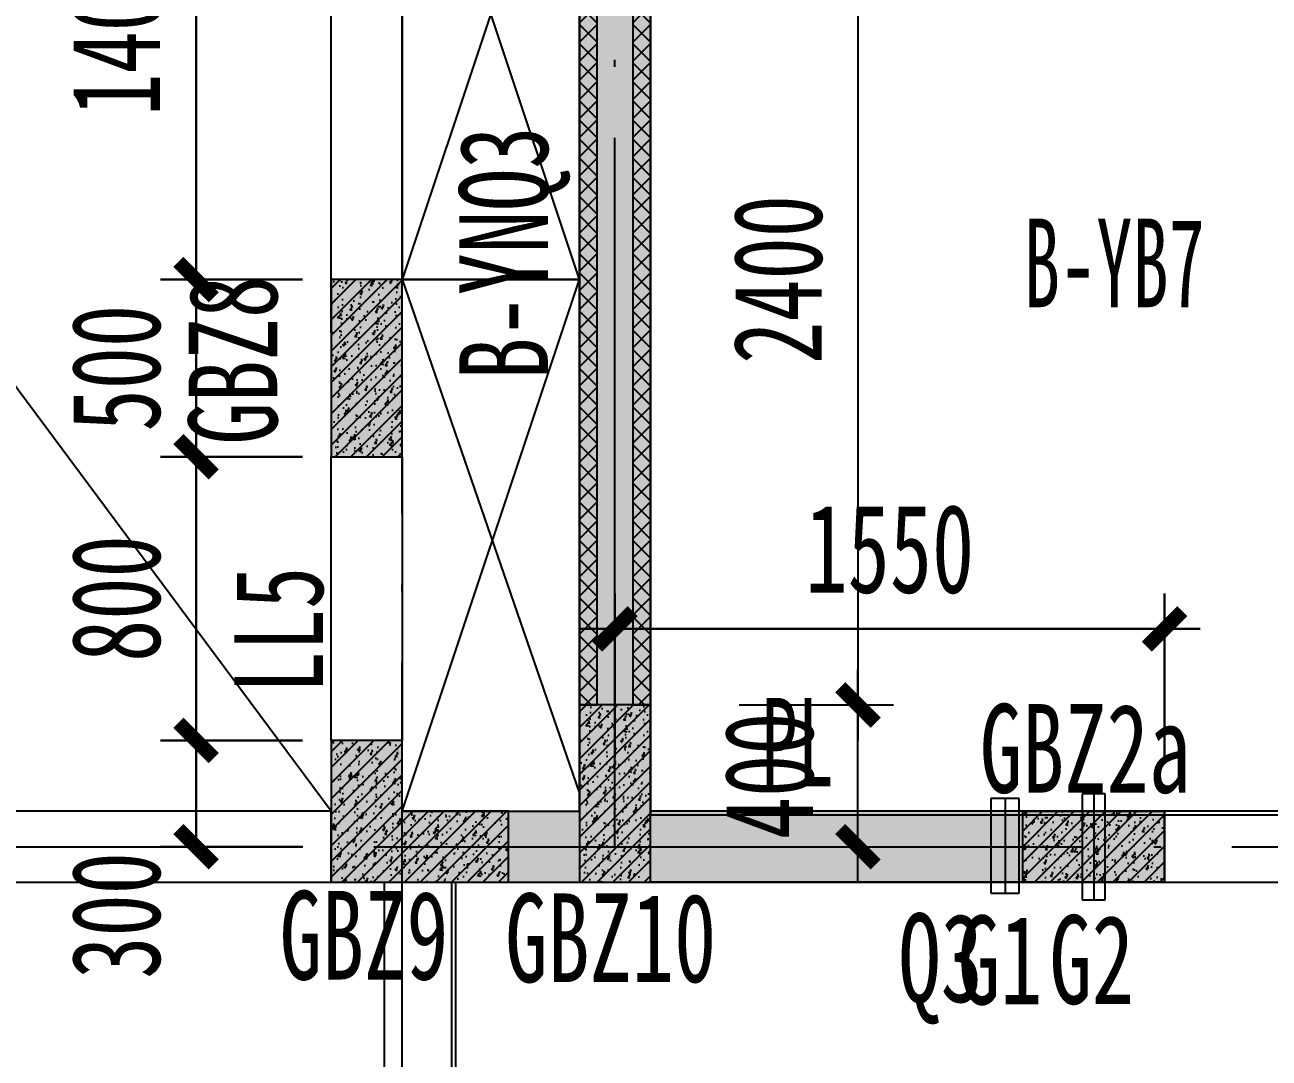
# Model space of a CAD drawing. Extents: x -3200781797 to -8106663, y 494714 to 1244925.
# Drawn here: x -8160164 to -8156656, y 774173 to 777088 of the extents above; entities that cross this region are included whole.
import ezdxf
from ezdxf.enums import TextEntityAlignment as Align
from ezdxf.xclip import XClip

# ---------------------------------------------------------------- set-up
doc = ezdxf.new("R2010")
doc.units = 0
doc.header["$LTSCALE"] = 1000
doc.header["$MEASUREMENT"] = 0
doc.header["$XCLIPFRAME"] = 0
for name, pattern in [('120-墙体$0$CENTER2', [1.125, 0.75, -0.125, 0.125, -0.125]), ('120-墙体$0$CONTINOUS', [0]), ('125-核心筒-标准层$0$CONTINOUS', [0]), ('3#-轴线$0$DOTE', [2.4200000000000004, 2, -0.2, 0.02, -0.2]), ('3#4#5#$0$DASH', [0.35, 0.25, -0.1]), ('DASH', [0.35, 0.25, -0.1])]:
    doc.linetypes.add(name, pattern=pattern)
doc.layers.get('Defpoints').update_dxf_attribs({"color": 30, "linetype": 'DASH'})
for name, color, linetype in [('120-墙体$0$DUCT-排烟中心线', 5, '120-墙体$0$CENTER2'), ('120-墙体$0$DUCT-排烟管', 2, 'Continuous'), ('120-墙体$0$DUCT-送风中心线', 5, '120-墙体$0$CENTER2'), ('120-墙体$0$DUCT-送风管', 4, 'Continuous'), ('120-墙体$0$S-WALL', 40, 'Continuous'), ('120-墙体$0$S-WALL-BEAM', 120, 'Continuous'), ('120-墙体$0$S-WALL-COLU', 252, '120-墙体$0$CONTINOUS'), ('120-墙体$0$S-WALL-COLU-HATC', 16, 'Continuous'), ('120-墙体$0$S-WALL-HATC', 253, 'Continuous'), ('125-核心筒-标准层$0$S-SLAB-HOLE', 5, 'Continuous'), ('125-核心筒-标准层$0$S-WALL', 40, 'Continuous'), ('125-核心筒-标准层$0$S-WALL-BEAM', 120, 'Continuous'), ('125-核心筒-标准层$0$S-WALL-COLU', 252, '125-核心筒-标准层$0$CONTINOUS'), ('125-核心筒-标准层$0$S-WALL-COLU-HATC', 16, 'Continuous'), ('125-核心筒-标准层$0$S-WALL-HATC', 253, 'Continuous'), ('3#-轴线$0$A-ANNO-DOTE', 10, '3#-轴线$0$DOTE'), ('3#4#5#$0$DIM', 3, 'Continuous'), ('3#4#5#$0$PC-SLAB', 6, '3#4#5#$0$DASH'), ('3#4#5#$0$S-ANNO-TEXT', 7, 'Continuous'), ('3#4#5#$0$S-PC-FQ-NYQ', 4, 'Continuous'), ('3#4#5#$0$S-PC-FQ-WYQ', 4, 'Continuous'), ('3#4#5#$0$S-PC-SLAB', 6, 'Continuous'), ('DIM', 3, 'Continuous'), ('S-PC-FQ-WYQ', 4, 'Continuous'), ('S-WALL-BEAM-TEXT', 2, 'Continuous'), ('S-WALL-COLU-TEXT', 2, 'Continuous')]:
    doc.layers.add(name, color=color, linetype=linetype)
doc.layers.add('WALL-TEXT', color=2, linetype='Continuous', lineweight=25)
doc.layers.add('设备条件', color=5, linetype='Continuous', lineweight=30)
doc.styles.add('3#4#5#$0$外部参照 1$0$宋体', font='', dxfattribs={"width": 0.8})
doc.styles.add('3#4#5#$0$宋体', font='', dxfattribs={"width": 0.8})
doc.styles.add('3#4#5#$0$楷体', font='', dxfattribs={"width": 0.7})
doc.styles.add('TSSD_Dimension', font='', dxfattribs={"width": 0.7})
doc.styles.add('楷体', font='', dxfattribs={"width": 0.6})
doc.styles.add('楷体GB312', font='', dxfattribs={"width": 0.8})
doc.styles.get('3#4#5#$0$外部参照 1$0$宋体').set_extended_font_data('SimSun')
doc.styles.get('3#4#5#$0$宋体').set_extended_font_data('SimSun')
doc.styles.get('3#4#5#$0$楷体').set_extended_font_data('KaiTi_GB2312')
doc.styles.get('TSSD_Dimension').set_extended_font_data('KaiTi_GB2312')
doc.styles.get('楷体').set_extended_font_data('KaiTi_GB2312')
doc.styles.get('楷体GB312').set_extended_font_data('楷体_GB2312')
doc.dimstyles.new('3#4#5#$0$TSSD_100_100', dxfattribs={"dimtxt": 250, "dimasz": 100, "dimexe": 100, "dimexo": 250, "dimgap": 100, "dimtad": 1, "dimdec": 0, "dimzin": 0, "dimdsep": 46, "dimtxsty": '3#4#5#$0$楷体', "dimblk": '3#4#5#$0$_ArchTick', "dimcen": 0, "dimdle": 100, "dimclrt": 7, "dimadec": 0, "dimazin": 0, "dimtfac": 1, "dimtdec": 0, "dimtix": 1, "dimtmove": 2, "dimatfit": 3, "dimfxl": 1, "dimtolj": 1, "dimtzin": 0, "dimarcsym": 0})
doc.dimstyles.new('TSSD_100_100', dxfattribs={"dimtxt": 250, "dimasz": 100, "dimexe": 100, "dimexo": 250, "dimgap": 100, "dimtad": 1, "dimdec": 0, "dimzin": 0, "dimdsep": 46, "dimtxsty": 'TSSD_Dimension', "dimblk": 'ARCHTICK', "dimcen": 0, "dimdle": 100, "dimclrt": 7, "dimadec": 0, "dimazin": 0, "dimtfac": 1, "dimtdec": 0, "dimtix": 1, "dimtmove": 2, "dimatfit": 3, "dimfxl": 1, "dimtolj": 1, "dimtzin": 0, "dimarcsym": 0})
doc.dimstyles.new('TSSD_100_100$0', dxfattribs={"dimtxt": 250, "dimasz": 100, "dimexe": 100, "dimexo": 0, "dimgap": 100, "dimtad": 1, "dimdec": 0, "dimzin": 0, "dimdsep": 46, "dimtxsty": 'TSSD_Dimension', "dimblk1": 'ARCHTICK', "dimblk2": 'ARCHTICK', "dimsah": 1, "dimcen": 0, "dimclrt": 7, "dimadec": 0, "dimazin": 0, "dimtfac": 1, "dimtdec": 0, "dimtix": 1, "dimtmove": 2, "dimatfit": 3, "dimldrblk": 'ARCHTICK', "dimfxl": 300, "dimfxlon": 1, "dimtvp": 0.7, "dimtolj": 1, "dimtzin": 0, "dimarcsym": 0})

# ---------------------------------------------------------------- blocks, each defined once
blk = doc.blocks.new('ll-2f')
at = {"layer": 'S-WALL-BEAM-TEXT', "style": '楷体GB312', "width": 0.7}
blk.add_text('LL5', height=250, rotation=90, dxfattribs=at).set_placement((-8403596.696504427, 775202.2930947787))
blk = doc.blocks.new('an-4')
at = {"layer": 'S-WALL-COLU-TEXT', "style": '楷体GB312', "width": 0.7}
blk.add_text('GBZ8', height=250, rotation=90, dxfattribs=at).set_placement((-8462007.134298261, 769232.0879934782))
for s, p in [('GBZ2a', (-8460025.647797951, 768250.3814977729)), ('GBZ9', (-8462000.171265185, 767723.3336233536)), ('GBZ10', (-8461364.127925761, 767716.0495738909))]:
    blk.add_text(s, height=250, dxfattribs=at).set_placement(p)
blk = doc.blocks.new('XPL-3#-F2')
at = {"layer": 'S-WALL-BEAM-TEXT', "style": '楷体', "width": 0.6}
blk.add_text('PL', height=250, dxfattribs=at).set_placement((-8208087.597615439, 774939.5689132644, -6.788630474278521e-09))
blk = doc.blocks.new('3-Q-2')
at = {"layer": 'WALL-TEXT', "style": '楷体GB312', "width": 0.7}
blk.add_text('Q3', height=250, rotation=0.0002355911919948994, dxfattribs=at).set_placement((-8204309.615348349, 774316.9576817589))
blk = doc.blocks.new('g-4')
at = {"layer": 'DIM', "color": 7, "char_height": 250, "attachment_point": 5, "style": 'TSSD_Dimension'}
for s, insert in [('\\A1;G1', (-8381761.123550093, 696591.5011408059)), ('\\A1;G2', (-8381502.794418923, 696592.6419191035))]:
    blk.add_mtext(s, dxfattribs=dict(at, insert=insert))
blk = doc.blocks.new('_ArchTick')
at = {"color": 0, "linetype": 'ByBlock', "const_width": 0.4}
blk.add_lwpolyline([(-0.5, -0.5), (0.5, 0.5)], dxfattribs=at)
blk = doc.blocks.new('*D1540')
at = {"layer": 'Defpoints', "color": 0, "transparency": 16777216}
for p in [(-8402773.590938032, 775380.48776962), (-8402773.590938032, 774769.5156374373), (-8401223.590938032, 774769.5156374373)]:
    blk.add_point(p, dxfattribs=at)
at = {"layer": 'DIM', "color": 0, "lineweight": -2, "transparency": 16777216}
for p, q in [((-8402773.590938032, 775019.5156374373), (-8402773.590938032, 775480.48776962)), ((-8401223.590938032, 775019.5156374373), (-8401223.590938032, 775480.48776962)), ((-8401123.590938032, 775380.48776962), (-8402873.590938032, 775380.48776962))]:
    blk.add_line(p, q, dxfattribs=at)
at = {"layer": 'DIM', "color": 0, "lineweight": -2, "transparency": 16777216, "xscale": 100, "yscale": 100, "zscale": 100, "rotation": 180}
blk.add_blockref('_ArchTick', (-8402773.590938032, 775380.48776962), dxfattribs=at)
at = {"layer": 'DIM', "color": 0, "lineweight": -2, "transparency": 16777216, "xscale": 100, "yscale": 100, "zscale": 100}
blk.add_blockref('_ArchTick', (-8401223.590938032, 775380.48776962), dxfattribs=at)
at = {"layer": 'DIM', "color": 7, "transparency": 16777216, "insert": (-8401998.590938032, 775605.48776962), "char_height": 250, "attachment_point": 5, "style": 'TSSD_Dimension'}
blk.add_mtext('\\A1;1550', dxfattribs=at)
blk = doc.blocks.new('*D1549')
at = {"layer": 'Defpoints', "color": 0, "transparency": 16777216}
for p in [(-8403954.716625743, 777766.2421124636), (-8403573.590938034, 777766.2421124636), (-8403573.590938035, 776366.2421124636)]:
    blk.add_point(p, dxfattribs=at)
at = {"layer": 'DIM', "color": 0, "lineweight": -2, "transparency": 16777216}
for p, q in [((-8403654.716625743, 777766.2421124636), (-8404054.716625743, 777766.2421124636)), ((-8403954.716625743, 776366.2421124636), (-8403954.716625743, 777766.2421124636)), ((-8403654.716625743, 776366.2421124636), (-8404054.716625743, 776366.2421124636))]:
    blk.add_line(p, q, dxfattribs=at)
at = {"layer": 'DIM', "color": 0, "lineweight": -2, "transparency": 16777216, "xscale": 100, "yscale": 100, "zscale": 100}
for p, rotation in [((-8403954.716625743, 777766.2421124636), 90), ((-8403954.716625743, 776366.2421124636), 270)]:
    blk.add_blockref('_ArchTick', p, dxfattribs=dict(at, rotation=rotation))
at = {"layer": 'DIM', "color": 7, "transparency": 16777216, "insert": (-8404179.71662574, 777066.2421124658), "char_height": 250, "attachment_point": 5, "rotation": 90, "style": 'TSSD_Dimension'}
blk.add_mtext('\\A1;1400', dxfattribs=at)
blk = doc.blocks.new('*D1550')
at = {"layer": 'Defpoints', "color": 0, "transparency": 16777216}
for p in [(-8403954.716625702, 775066.2421119867), (-8403573.590938035, 775066.2421119867), (-8403573.590938035, 774766.2421119869)]:
    blk.add_point(p, dxfattribs=at)
at = {"layer": 'DIM', "color": 0, "lineweight": -2, "transparency": 16777216}
for p, q in [((-8403654.716625702, 775066.2421119867), (-8404054.716625702, 775066.2421119867)), ((-8403954.716625702, 774766.2421119869), (-8403954.716625702, 775066.2421119867)), ((-8403654.716625702, 774766.2421119869), (-8404054.716625702, 774766.2421119869))]:
    blk.add_line(p, q, dxfattribs=at)
at = {"layer": 'DIM', "color": 0, "lineweight": -2, "transparency": 16777216, "xscale": 100, "yscale": 100, "zscale": 100}
for p, rotation in [((-8403954.716625702, 775066.2421119867), 90), ((-8403954.716625702, 774766.2421119869), 270)]:
    blk.add_blockref('_ArchTick', p, dxfattribs=dict(at, rotation=rotation))
at = {"layer": 'DIM', "color": 7, "transparency": 16777216, "insert": (-8404179.71662568, 774572.5709408178), "char_height": 250, "attachment_point": 5, "rotation": 90, "style": 'TSSD_Dimension'}
blk.add_mtext('\\A1;300', dxfattribs=at)
blk = doc.blocks.new('*D1551')
at = {"layer": 'Defpoints', "color": 0, "transparency": 16777216}
for p in [(-8403954.716625713, 775866.2421119869), (-8403573.590938035, 775866.2421119869), (-8403573.590938035, 775066.2421119867)]:
    blk.add_point(p, dxfattribs=at)
at = {"layer": 'DIM', "color": 0, "lineweight": -2, "transparency": 16777216}
for p, q in [((-8403654.716625713, 775866.2421119869), (-8404054.716625713, 775866.2421119869)), ((-8403954.716625713, 775066.2421119867), (-8403954.716625713, 775866.2421119869)), ((-8403654.716625713, 775066.2421119867), (-8404054.716625713, 775066.2421119867))]:
    blk.add_line(p, q, dxfattribs=at)
at = {"layer": 'DIM', "color": 0, "lineweight": -2, "transparency": 16777216, "xscale": 100, "yscale": 100, "zscale": 100}
for p, rotation in [((-8403954.716625713, 775866.2421119869), 90), ((-8403954.716625713, 775066.2421119867), 270)]:
    blk.add_blockref('_ArchTick', p, dxfattribs=dict(at, rotation=rotation))
at = {"layer": 'DIM', "color": 7, "transparency": 16777216, "insert": (-8404179.716625711, 775466.2421119891), "char_height": 250, "attachment_point": 5, "rotation": 90, "style": 'TSSD_Dimension'}
blk.add_mtext('\\A1;800', dxfattribs=at)
blk = doc.blocks.new('*D1552')
at = {"layer": 'Defpoints', "color": 0, "transparency": 16777216}
for p in [(-8403954.716625728, 776366.2421124636), (-8403573.590938035, 776366.2421124636), (-8403573.590938035, 775866.2421119869)]:
    blk.add_point(p, dxfattribs=at)
at = {"layer": 'DIM', "color": 0, "lineweight": -2, "transparency": 16777216}
for p, q in [((-8403954.716625728, 776366.2421124636), (-8403954.716625728, 776466.2421124636)), ((-8403654.716625728, 776366.2421124636), (-8404054.716625728, 776366.2421124636)), ((-8403954.716625728, 775866.2421119869), (-8403954.716625728, 776366.2421124636)), ((-8403654.716625728, 775866.2421119869), (-8404054.716625728, 775866.2421119869)), ((-8403954.716625728, 775866.2421119869), (-8403954.716625728, 775766.2421119869))]:
    blk.add_line(p, q, dxfattribs=at)
at = {"layer": 'DIM', "color": 0, "lineweight": -2, "transparency": 16777216, "xscale": 100, "yscale": 100, "zscale": 100}
for p, rotation in [((-8403954.716625728, 776366.2421124636), 270), ((-8403954.716625728, 775866.2421119869), 90)]:
    blk.add_blockref('_ArchTick', p, dxfattribs=dict(at, rotation=rotation))
at = {"layer": 'DIM', "color": 7, "transparency": 16777216, "insert": (-8404179.716625726, 776116.2421122275), "char_height": 250, "attachment_point": 5, "rotation": 90, "style": 'TSSD_Dimension'}
blk.add_mtext('\\A1;500', dxfattribs=at)
blk = doc.blocks.new('3#4#5#$0$_ArchTick')
at = {"color": 0, "linetype": 'ByBlock', "const_width": 0.4}
blk.add_lwpolyline([(-0.5, -0.5), (0.5, 0.5)], dxfattribs=at)
blk = doc.blocks.new('*D3534')
at = {"layer": '3#4#5#$0$DIM', "color": 0, "lineweight": -2, "transparency": 16777216}
for p, q in [((12985.29080041091, -399.9992592484342), (12985.29080041091, -3000.151824424277)), ((12649.99999999998, -499.9992592484343), (13085.29080041091, -499.9992592484342)), ((12649.99999999998, -2900.151824424277), (13085.29080041091, -2900.151824424277))]:
    blk.add_line(p, q, dxfattribs=at)
at = {"layer": 'Defpoints', "color": 0, "transparency": 16777216}
for p in [(12399.99999999998, -499.9992592484343), (12399.99999999998, -2900.151824424277), (12985.29080041091, -2900.151824424277)]:
    blk.add_point(p, dxfattribs=at)
at = {"layer": '3#4#5#$0$DIM', "color": 0, "lineweight": -2, "transparency": 16777216, "xscale": 100, "yscale": 100, "zscale": 100}
for p, rotation in [((12985.29080041091, -499.9992592484342), 90), ((12985.29080041091, -2900.151824424277), 270)]:
    blk.add_blockref('3#4#5#$0$_ArchTick', p, dxfattribs=dict(at, rotation=rotation))
at = {"layer": '3#4#5#$0$DIM', "color": 7, "transparency": 16777216, "insert": (12760.29080041091, -1700.075541836359), "char_height": 250, "attachment_point": 5, "rotation": 90, "style": '3#4#5#$0$楷体'}
blk.add_mtext('\\A1;2400', dxfattribs=at)
blk = doc.blocks.new('3#4#5#$0$B-YNQ3')
at = {"layer": '3#4#5#$0$S-PC-FQ-WYQ'}
h = blk.add_hatch(dxfattribs=at)
h.set_pattern_fill('ANSI37', color=256, scale=12, angle=90)
h.set_pattern_definition([(135, (-992358.2834872701, 833989.7067861415), (-26.94076836320746, -26.94076836320745), []), (225, (-992358.2834872701, 833989.7067861415), (26.94076836320745, -26.94076836320746), [])])
h.paths.add_polyline_path([(-130555.6353159794, 319088.2938176148), (-130505.6353159794, 319088.2938176148), (-130505.8737210643, 321488.3999121862), (-130555.8737210643, 321488.3999121862)])
h = blk.add_hatch(dxfattribs=at)
h.set_pattern_fill('ANSI37', color=256, scale=12, angle=90)
h.set_pattern_definition([(135, (-992208.2834900471, 833989.706786149), (-26.94076836320746, -26.94076836320745), []), (225, (-992208.2834900471, 833989.706786149), (26.94076836320745, -26.94076836320746), [])])
h.paths.add_polyline_path([(-130405.6353187566, 319088.2938176224), (-130355.6353187566, 319088.2938176224), (-130355.8737238415, 321488.3999121937), (-130405.8737238415, 321488.3999121937)])
for points in [[(-130555.6353159794, 319088.2938176148), (-130505.6353159794, 319088.2938176148), (-130505.8737210643, 321488.3999121862), (-130555.8737210643, 321488.3999121862)], [(-130555.8737213502, 321488.3999121862), (-130355.8737210066, 321488.3999121862), (-130355.6353159216, 319088.2938176224), (-130555.6353162653, 319088.2938176224)], [(-130405.6353187566, 319088.2938176224), (-130355.6353187566, 319088.2938176224), (-130355.8737238415, 321488.3999121937), (-130405.8737238415, 321488.3999121937)]]:
    blk.add_lwpolyline(points, close=True, dxfattribs=at)
blk = doc.blocks.new('*D3518')
at = {"layer": '3#4#5#$0$DIM', "color": 0, "lineweight": -2, "transparency": 16777216}
for p, q in [((12985.28074376373, -3400.000362089197), (12985.28074376373, -2800.161881071924)), ((12649.99999999998, -2900.161881071924), (13085.28074376373, -2900.161881071924)), ((12649.99999999998, -3300.000362089197), (13085.28074376373, -3300.000362089197))]:
    blk.add_line(p, q, dxfattribs=at)
at = {"layer": 'Defpoints', "color": 0, "transparency": 16777216}
for p in [(12399.99999999998, -2900.161881071924), (12985.28074376373, -2900.161881071924), (12399.99999999998, -3300.000362089197)]:
    blk.add_point(p, dxfattribs=at)
at = {"layer": '3#4#5#$0$DIM', "color": 0, "lineweight": -2, "transparency": 16777216, "xscale": 100, "yscale": 100, "zscale": 100}
for p, rotation in [((12985.28074376373, -2900.161881071924), 90), ((12985.28074376373, -3300.000362089197), 270)]:
    blk.add_blockref('3#4#5#$0$_ArchTick', p, dxfattribs=dict(at, rotation=rotation))
at = {"layer": '3#4#5#$0$DIM', "color": 7, "transparency": 16777216, "insert": (12735.28074376308, -3100.081121580559), "char_height": 250, "attachment_point": 5, "rotation": 90, "style": '3#4#5#$0$楷体'}
blk.add_mtext('\\A1;400', dxfattribs=at)
blk = doc.blocks.new('3#4#5#$0$ban3')
at = {"layer": '3#4#5#$0$S-PC-SLAB'}
for points in [[(-216832.0009944952, 409964.9999670067), (-216832.0009944952, 412984.9999670067), (-219532.0009944952, 412984.9999670067), (-219532.0009944952, 409964.9999670067)], [(-214472.0009953861, 407375.0001829517), (-220092.0009953849, 407375.0001829517), (-220092.0009953849, 409775.0001829517), (-214472.0009953861, 409775.0001829517)]]:
    blk.add_lwpolyline(points, close=True, dxfattribs=at)
blk = doc.blocks.new('3#4#5#$0$5#')
at = {"layer": '3#4#5#$0$S-ANNO-TEXT'}
blk.add_blockref('3#4#5#$0$ban3', (378828.7940562447, -247400.000215945), dxfattribs=at)
at = {"layer": '3#4#5#$0$PC-SLAB', "linetype": 'ByBlock', "style": '3#4#5#$0$外部参照 1$0$宋体', "width": 0.6}
blk.add_text('B-YB7', height=250, dxfattribs=at).set_placement((160605.0685083687, 164121.7530527497), align=Align.MIDDLE)
blk = doc.blocks.new('120-墙体$0$A$Ca94620f4')
at = {"layer": '120-墙体$0$DUCT-排烟中心线'}
blk.add_line((-6299.829196583538, -2950.68961579488), (-6299.829196583552, -3249.311543054311), dxfattribs=at)
at = {"layer": '120-墙体$0$DUCT-排烟管'}
for p, q in [((-6332.329196583538, -2950.68961579488), (-6332.329196583552, -3249.311543054311)), ((-6267.329196583538, -2950.68961579488), (-6332.329196583538, -2950.68961579488)), ((-6267.329196583552, -3249.311543054311), (-6267.329196583538, -2950.68961579488)), ((-6332.329196583552, -3249.311543054311), (-6267.329196583552, -3249.311543054311))]:
    blk.add_line(p, q, dxfattribs=at)
at = {"layer": '120-墙体$0$DUCT-送风中心线'}
blk.add_line((-6549.829196583538, -2963.748486237739), (-6549.829196583538, -3230.976503901729), dxfattribs=at)
at = {"layer": '120-墙体$0$DUCT-送风管'}
for p, q in [((-6589.829196583538, -2963.748486237739), (-6589.829196583538, -3230.976503901729)), ((-6509.829196583538, -2963.748486237739), (-6589.829196583538, -2963.748486237739)), ((-6509.829196583538, -3230.976503901729), (-6509.829196583538, -2963.748486237739)), ((-6589.829196583538, -3230.976503901729), (-6509.829196583538, -3230.976503901729))]:
    blk.add_line(p, q, dxfattribs=at)
blk = doc.blocks.new('120-墙体')
at = {"layer": '120-墙体$0$S-WALL-COLU-HATC'}
h = blk.add_hatch(dxfattribs=at)
h.set_pattern_fill('AR-CONC', color=256, scale=10)
h.set_pattern_definition([(49.99999999999999, (-4754.749716112681, -244207.8141536725), (71.72601826007535, -6.275213498259511), [7.5, -82.5]), (355, (-4754.749716112681, -244207.8141536725), (-13.8751333613, 75.21921337000119), [6, -66]), (100.4514, (-4748.772548112669, -244208.3370876726), (57.85093817140216, 68.94395420609536), [6.374018999999977, -70.11421119999962]), (46.18420000000002, (-4754.749716112681, -244187.8141536725), (106.7241048625644, -16.55190143290181), [11.24999999999991, -123.7499999999993]), (96.6356, (-4745.856041612686, -244189.1934843725), (93.46627055487033, 97.41178709004417), [9.561028799999999, -105.1713]), (351.1842, (-4754.749716112681, -244187.8141536725), (93.46619451336272, 97.41186009253246), [9, -99]), (21, (-4744.749716112681, -244192.8141536725), (59.69070521184616, -40.26188906653388), [7.5, -82.5]), (326.0000000000001, (-4744.749716112681, -244192.8141536725), (24.33153319215817, 72.5150045046853), [6, -66]), (71.4514, (-4739.775492812681, -244196.1693142726), (84.02226285814899, 32.25304967099524), [6.374019000000001, -70.1142112]), (37.50000000000001, (-4754.749716112681, -244207.8141536725), (1.215985531729067, 33.28938538313115), [0, -65.19999999999999, 0, -67, 0, -66.25]), (7.499999999999999, (-4754.749716112681, -244207.8141536725), (26.30695374421486, 39.44117118823603), [0, -38.2, 0, -63.7, 0, -25.25]), (327.5, (-4777.04971611267, -244207.8141536725), (53.3822436172409, -2.255487173437976), [0, -25, 0, -78, 0, -103.5]), (317.5, (-4787.04971611267, -244207.8141536725), (58.31861693423862, 10.01049823323177), [0, -32.5, 0, -51.8, 0, -73.5])])
h.paths.add_polyline_path([(-6749.999502355931, -3299.998900627019), (-6749.999502355931, -3099.998900627019), (-6350, -3100), (-6350, -3300)])
h = blk.add_hatch(dxfattribs=at)
h.set_pattern_fill('ANSI31', color=256, scale=250, style=0)
h.set_pattern_definition([(45, (-4754.749716112681, -244207.8141536725), (-22.09708691207961, 22.09708691207961), [])])
h.paths.add_polyline_path([(-6749.999502355931, -3099.998900627019), (-6749.999502355931, -3299.998900627019), (-6350, -3300), (-6350, -3100)])
at = {"layer": '120-墙体$0$S-WALL-HATC'}
blk.add_hatch(color=256, dxfattribs=at).paths.add_polyline_path([(-6350, -3300), (-6350, -3100), (-7800.000000000015, -3100), (-7800, -3300)])
at = {"layer": '120-墙体$0$S-WALL'}
for p, q in [((-6350, -3100), (-7800.000000000015, -3100)), ((-7800, -3300), (-7800.000000000015, -3100)), ((-6350, -3300), (-6350, -3100)), ((-6350, -3300), (-7800, -3300))]:
    blk.add_line(p, q, dxfattribs=at)
at = {"layer": '120-墙体$0$S-WALL-BEAM'}
blk.add_lwpolyline([(-6350, -3099.999397527484), (-6350, -3299.9997895509), (-1750, -3300.000392023416), (-1750, -3100)], close=True, dxfattribs=at)
at = {"layer": '120-墙体$0$S-WALL-COLU', "lineweight": -2}
blk.add_lwpolyline([(-6749.999502355931, -3299.998900627019), (-6749.999502355931, -3099.998900627019), (-6350, -3100), (-6350, -3300)], close=True, dxfattribs=at)
blk.add_blockref('120-墙体$0$A$Ca94620f4', (-250, -100.0000000000005))
blk = doc.blocks.new('125-核心筒-标准层')
at = {"layer": '125-核心筒-标准层$0$S-WALL-COLU-HATC'}
h = blk.add_hatch(dxfattribs=at)
h.set_pattern_fill('AR-CONC', color=256, scale=10)
h.set_pattern_definition([(49.99999999999999, (13387.0756467121, -232307.8336407725), (71.72601826007535, -6.275213498259511), [7.5, -82.5]), (355, (13387.0756467121, -232307.8336407725), (-13.8751333613, 75.21921337000119), [6, -66]), (100.4514, (13393.05281471211, -232308.3565747725), (57.85093817140216, 68.94395420609536), [6.374018999999977, -70.11421119999962]), (46.18420000000002, (13387.0756467121, -232287.8336407725), (106.7241048625644, -16.55190143290181), [11.24999999999991, -123.7499999999993]), (96.6356, (13395.96932121209, -232289.2129714725), (93.46627055487033, 97.41178709004417), [9.561028799999999, -105.1713]), (351.1842, (13387.0756467121, -232287.8336407725), (93.46619451336272, 97.41186009253246), [9, -99]), (21, (13397.0756467121, -232292.8336407725), (59.69070521184616, -40.26188906653388), [7.5, -82.5]), (326.0000000000001, (13397.0756467121, -232292.8336407725), (24.33153319215817, 72.5150045046853), [6, -66]), (71.4514, (13402.0498700121, -232296.1888013725), (84.02226285814899, 32.25304967099524), [6.374019000000001, -70.1142112]), (37.50000000000001, (13387.0756467121, -232307.8336407725), (1.215985531729067, 33.28938538313115), [0, -65.19999999999999, 0, -67, 0, -66.25]), (7.499999999999999, (13387.0756467121, -232307.8336407725), (26.30695374421486, 39.44117118823603), [0, -38.2, 0, -63.7, 0, -25.25]), (327.5, (13364.77564671211, -232307.8336407725), (53.3822436172409, -2.255487173437976), [0, -25, 0, -78, 0, -103.5]), (317.5, (13354.77564671211, -232307.8336407725), (58.31861693423862, 10.01049823323177), [0, -32.5, 0, -51.8, 0, -73.5])])
h.paths.add_polyline_path([(1150, 5500.000000476837), (950, 5500.000000476837), (950, 5000), (1150, 5000)])
h = blk.add_hatch(dxfattribs=at)
h.set_pattern_fill('ANSI31', color=256, scale=250, style=0)
h.set_pattern_definition([(45, (13387.0756467121, -232307.8336407725), (-22.09708691207961, 22.09708691207961), [])])
h.paths.add_polyline_path([(950, 5000), (1150, 5000), (1150, 5500.000000476837), (950, 5500.000000476837)])
h = blk.add_hatch(dxfattribs=at)
h.set_pattern_fill('AR-CONC', color=256, scale=10)
h.set_pattern_definition([(49.99999999999999, (14087.0756467121, -233457.8336407725), (71.72601826007535, -6.275213498259511), [7.5, -82.5]), (355, (14087.0756467121, -233457.8336407725), (-13.8751333613, 75.21921337000119), [6, -66]), (100.4514, (14093.05281471211, -233458.3565747725), (57.85093817140216, 68.94395420609536), [6.374018999999977, -70.11421119999962]), (46.18420000000002, (14087.0756467121, -233437.8336407725), (106.7241048625644, -16.55190143290181), [11.24999999999991, -123.7499999999993]), (96.6356, (14095.96932121209, -233439.2129714725), (93.46627055487033, 97.41178709004417), [9.561028799999999, -105.1713]), (351.1842, (14087.0756467121, -233437.8336407725), (93.46619451336272, 97.41186009253246), [9, -99]), (21, (14097.0756467121, -233442.8336407725), (59.69070521184616, -40.26188906653388), [7.5, -82.5]), (326.0000000000001, (14097.0756467121, -233442.8336407725), (24.33153319215817, 72.5150045046853), [6, -66]), (71.4514, (14102.0498700121, -233446.1888013725), (84.02226285814899, 32.25304967099524), [6.374019000000001, -70.1142112]), (37.50000000000001, (14087.0756467121, -233457.8336407725), (1.215985531729067, 33.28938538313115), [0, -65.19999999999999, 0, -67, 0, -66.25]), (7.499999999999999, (14087.0756467121, -233457.8336407725), (26.30695374421486, 39.44117118823603), [0, -38.2, 0, -63.7, 0, -25.25]), (327.5, (14064.77564671211, -233457.8336407725), (53.3822436172409, -2.255487173437976), [0, -25, 0, -78, 0, -103.5]), (317.5, (14054.77564671211, -233457.8336407725), (58.31861693423862, 10.01049823323177), [0, -32.5, 0, -51.8, 0, -73.5])])
h.paths.add_polyline_path([(1850, 4300), (1650, 4300), (1650, 3800), (1850, 3800)])
h = blk.add_hatch(dxfattribs=at)
h.set_pattern_fill('ANSI31', color=256, scale=250, style=0)
h.set_pattern_definition([(45, (14087.0756467121, -233457.8336407725), (-22.09708691207961, 22.09708691207961), [])])
h.paths.add_polyline_path([(1850, 4300), (1650, 4300), (1650, 3800), (1850, 3800)])
h = blk.add_hatch(dxfattribs=at)
h.set_pattern_fill('AR-CONC', color=256, scale=10)
h.set_pattern_definition([(49.99999999999999, (16687.05247968878, -238136.9901149062), (71.72601826007535, -6.275213498259511), [7.5, -82.5]), (355, (16687.05247968878, -238136.9901149062), (-13.8751333613, 75.21921337000119), [6, -66]), (100.4514, (16693.02964768879, -238137.5130489062), (57.85093817140216, 68.94395420609536), [6.374018999999981, -70.11421119999969]), (46.18420000000002, (16687.05247968878, -238116.9901149062), (106.7241048625644, -16.55190143290181), [11.24999999999992, -123.7499999999994]), (96.6356, (16695.94615418877, -238118.3694456062), (93.46627055487033, 97.41178709004417), [9.561028799999999, -105.1713]), (351.1842, (16687.05247968878, -238116.9901149062), (93.46619451336272, 97.41186009253246), [9, -99]), (21, (16697.05247968878, -238121.9901149062), (59.69070521184616, -40.26188906653388), [7.5, -82.5]), (326.0000000000001, (16697.05247968878, -238121.9901149062), (24.33153319215817, 72.5150045046853), [6, -66]), (71.4514, (16702.02670298878, -238125.3452755062), (84.02226285814899, 32.25304967099524), [6.374019000000001, -70.1142112]), (37.50000000000001, (16687.05247968878, -238136.9901149062), (1.215985531729067, 33.28938538313115), [0, -65.19999999999999, 0, -67, 0, -66.25]), (7.499999999999999, (16687.05247968878, -238136.9901149062), (26.30695374421486, 39.44117118823603), [0, -38.2, 0, -63.7, 0, -25.25]), (327.5, (16664.75247968879, -238136.9901149062), (53.3822436172409, -2.255487173437976), [0, -25, 0, -78, 0, -103.5]), (317.5, (16654.75247968879, -238136.9901149062), (58.31861693423862, 10.01049823323177), [0, -32.5, 0, -51.8, 0, -73.5])])
h.paths.add_polyline_path([(1150, 4000), (1149.984224052634, 4200), (949.9842240526341, 4200), (950, 3800), (1449.999908089638, 3800.000000539585), (1449.999908089638, 4000.000000539352)])
h = blk.add_hatch(dxfattribs=at)
h.set_pattern_fill('ANSI31', color=256, scale=250, style=0)
h.set_pattern_definition([(45, (16687.05247968878, -238136.9901149062), (-22.09708691207961, 22.09708691207961), [])])
h.paths.add_polyline_path([(1150, 4000), (1149.984224052634, 4200), (949.9842240526341, 4200), (950, 3800), (1449.999908089638, 3800.000000539585), (1449.999908089638, 4000.000000539352)])
at = {"layer": '125-核心筒-标准层$0$S-WALL-HATC'}
for points in [[(1650, 5500), (1850, 5500), (1850, 7000), (1749.836042866111, 7100), (1650, 7000)], [(950, 5350), (1150, 5350), (1150, 5500), (950, 5500)], [(1650, 5350), (1850, 5350), (1850, 5500), (1650, 5500)], [(950, 5350), (950, 5000), (1150, 5000), (1150, 5350)], [(1750, 3933.333333333333), (1850, 4000), (1850, 5350), (1650, 5350), (1650, 4000)], [(1150, 4000), (1149.984224052634, 4200), (949.9842240526341, 4200), (950, 3800)], [(1150, 4000), (950, 3800), (1750, 3800), (1750, 3933.333333333333), (1650, 4000)], [(1750, 3933.333333333333), (1750, 3800), (1850, 3800), (1850, 4000)]]:
    blk.add_hatch(color=256, dxfattribs=at).paths.add_polyline_path(points)
at = {"layer": '125-核心筒-标准层$0$S-SLAB-HOLE'}
for points in [[(950, 4000), (-1650, 7500)], [(1650, 5500), (1150, 7000)], [(1650, 7000), (1150, 5500.000392023416)], [(1150, 5500.000392023416), (1650, 4050)], [(1150.000002696763, 4000), (1650, 5500.000196011708)]]:
    blk.add_lwpolyline(points, dxfattribs=at)
at = {"layer": '125-核心筒-标准层$0$S-WALL'}
for p, q in [((1850, 5500), (1850, 7200)), ((1650, 5500), (1650, 7000)), ((950, 5350), (950, 5500)), ((1150, 5350), (1150, 5500)), ((1650, 5350), (1650, 5500)), ((1850, 5350), (1850, 5500)), ((950, 5350), (950, 5000)), ((1150, 5000), (1150, 5350)), ((1650, 4000), (1650, 5350)), ((1850, 3800), (1850, 5350)), ((950, 5000), (1150, 5000)), ((1150, 4200), (950, 4200)), ((950, 4200), (950, 3800)), ((1150, 4000), (1150, 4200)), ((1150, 4000), (1650, 4000)), ((950, 3800), (1850, 3800))]:
    blk.add_line(p, q, dxfattribs=at)
at = {"layer": '125-核心筒-标准层$0$S-WALL-BEAM'}
for points in [[(950, 6900.000000476837), (1150, 6900.000000476837), (1150, 5500.000000476837), (950, 5500.000000476837)], [(1650, 5500.000196011708), (1650, 5500.000196011708), (1150, 5500.000392023416), (1150, 5500.000392023416)], [(950, 5000), (1150, 5000), (1150, 4200), (950, 4200)], [(-1650, 3800), (950, 3800), (950, 4000), (-1650, 4000)], [(1100, 3800), (1300, 3800), (1300, 2400), (1100, 2400)]]:
    blk.add_lwpolyline(points, close=True, dxfattribs=at)
at = {"layer": '125-核心筒-标准层$0$S-WALL-COLU', "lineweight": -2}
for points in [[(1150, 5500.000000476837), (950, 5500.000000476837), (950, 5000), (1150, 5000)], [(1850, 4300), (1650, 4300), (1650, 3800), (1850, 3800)]]:
    blk.add_lwpolyline(points, close=True, dxfattribs=at)
at = {"layer": '125-核心筒-标准层$0$S-WALL-COLU', "linetype": 'ByBlock'}
blk.add_lwpolyline([(1150, 4000), (1149.984224052634, 4200), (949.9842240526341, 4200), (950, 3800), (1449.999908089638, 3800.000000539585), (1449.999908089638, 4000.000000539352), (1150, 4000)], dxfattribs=at)
blk = doc.blocks.new('3#-轴线')
at = {"layer": '3#-轴线$0$A-ANNO-DOTE'}
for points in [[(11600, -7100), (11600, 5500)], [(12200, -3200), (12200, 5500)], [(-3000, -3200), (44800, -3200)]]:
    blk.add_lwpolyline(points, dxfattribs=at)
blk = doc.blocks.new('bim-f2-4')
at = {"layer": 'DIM'}
for base, p1, p2, picture, middle in [((-8403954.716625743, 777766.2421124636), (-8403573.590938032, 776366.2421124633), (-8403573.59093803, 777766.2421124633), '*D1549', (-8404179.71662574, 777066.2421124658)), ((-8403954.716625728, 776366.2421124636), (-8403573.590938032, 775866.2421119866), (-8403573.590938032, 776366.2421124633), '*D1552', (-8404179.716625726, 776116.2421122275)), ((-8403954.716625713, 775866.2421119869), (-8403573.590938032, 775066.2421119865), (-8403573.590938032, 775866.2421119866), '*D1551', (-8404179.716625711, 775466.2421119891))]:
    dim = blk.add_linear_dim(base=base, p1=p1, p2=p2, angle=90, dimstyle='TSSD_100_100$0', dxfattribs=at)
    dim.commit()
    dim.dimension.update_dxf_attribs({"geometry": picture, "text_midpoint": middle})
dim = blk.add_linear_dim(base=(-8402773.590938032, 775380.48776962), p1=(-8401223.590938032, 774769.5156374373), p2=(-8402773.590938032, 774769.5156374373), dimstyle='TSSD_100_100', dxfattribs=at)
dim.commit()
dim.dimension.update_dxf_attribs({"geometry": '*D1540', "text_midpoint": (-8401998.590938032, 775605.48776962)})
dim = blk.add_linear_dim(base=(-8403954.716625702, 775066.2421119867), p1=(-8403573.590938032, 774766.2421119866), p2=(-8403573.590938032, 775066.2421119865), angle=90, dimstyle='TSSD_100_100$0', dxfattribs=at)
dim.commit()
dim.dimension.update_dxf_attribs({"geometry": '*D1550', "text_midpoint": (-8404179.71662568, 774572.5709408178), "dimtype": 128})
blk = doc.blocks.new('3#4#5#$0$A$C53EF3948')
at = {"layer": '3#4#5#$0$S-PC-FQ-WYQ'}
blk.add_blockref('3#4#5#$0$B-YNQ3', (142755.8789854317, -321988.3993597217), dxfattribs=at)
at = {"layer": '3#4#5#$0$S-PC-FQ-NYQ', "style": '3#4#5#$0$宋体', "width": 0.7}
blk.add_text('B-YNQ3', height=250, rotation=90, dxfattribs=at).set_placement((11986.05619414235, -1982.830782484438), align=Align.MIDDLE_LEFT)
at = {"layer": '3#4#5#$0$DIM'}
dim = blk.add_linear_dim(base=(12985.29080041091, -2900.151824424277), p1=(12399.99999999997, -499.9992592484341), p2=(12399.99999999997, -2900.151824424276), angle=90, dimstyle='3#4#5#$0$TSSD_100_100', dxfattribs=at)
dim.commit()
dim.dimension.update_dxf_attribs({"geometry": '*D3534', "text_midpoint": (12760.29080041091, -1700.075541836359)})
dim = blk.add_linear_dim(base=(12985.28074376373, -2900.161881071924), p1=(12399.99999999997, -3300.000362089195), p2=(12399.99999999997, -2900.161881071923), angle=90, dimstyle='3#4#5#$0$TSSD_100_100', dxfattribs=at)
dim.commit()
dim.dimension.update_dxf_attribs({"geometry": '*D3518', "text_midpoint": (12735.28074376308, -3100.081121580559), "dimtype": 128})

msp = doc.modelspace()

# ---------------------------------------------------------------- block references
for name, p in [('3#-轴线', (-8170700.435511587, 777969.5156374373)), ('125-核心筒-标准层', (-8160250.435511587, 770869.5156374373)), ('120-墙体', (-8150600.435511587, 777969.5156374373))]:
    msp.add_blockref(name, p)
at = {"layer": '3#4#5#$0$S-ANNO-TEXT'}
msp.add_blockref('3#4#5#$0$A$C53EF3948', (-8170800.443592959, 778069.6588823925), dxfattribs=at)
at = {"layer": '3#4#5#$0$S-PC-SLAB'}
msp.add_blockref('3#4#5#$0$5#', (-8317697.236654709, 612294.6588975796), dxfattribs=at)
at = {"layer": 'S-PC-FQ-WYQ'}
ref = msp.add_blockref('ll-2f', (244273.1554264436, 0), dxfattribs=at)
XClip(ref).set_block_clipping_path([(-8415933.887293844, 765376.3514517639), (-8394073.590937981, 780637.580320687)])
ref = msp.add_blockref('an-4', (302554.2212335039, 6671.730341108283), dxfattribs=at)
XClip(ref).set_block_clipping_path([(-8474406.564021591, 759411.6824837117), (-8451908.40215707, 772237.1964943474)])
for name, p in [('3-Q-2', (46608.71740184352, 14.38751788646914)), ('XPL-3#-F2', (50000, 0))]:
    msp.add_blockref(name, p, dxfattribs=at)
at = {"layer": '设备条件'}
ref = msp.add_blockref('g-4', (224346.7110076696, 77856.7750578404), dxfattribs=at)
XClip(ref).set_block_clipping_path([(-8397143.260394035, 687543.5894637303), (-8373927.20270833, 702549.2378656254)])
ref = msp.add_blockref('bim-f2-4', (244273.1554264436, 3.273525450727902), dxfattribs=at)
XClip(ref).set_block_clipping_path([(-8416487.877107354, 764893.4664452482), (-8391229.91629568, 780121.0131335069)])

doc.saveas('drawing.dxf')
